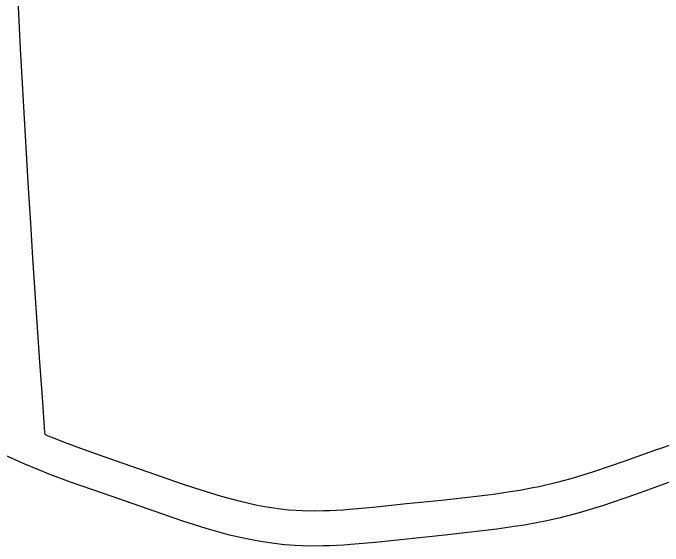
# Model space of a CAD drawing. Extents: x 708265 to 713463, y 7861946 to 7865621.
# Drawn here: x 710838 to 710931, y 7863288.7 to 7863364.9 of the extents above; entities that cross this region are included whole.
import ezdxf

# ---------------------------------------------------------------- set-up
doc = ezdxf.new("R2010")
doc.units = 0
doc.layers.add('011400xxxx', color=1, linetype='Continuous')
doc.layers.add('011400xxxx006', color=5, linetype='Continuous')

msp = doc.modelspace()

# ---------------------------------------------------------------- linework, layer by layer
at = {"layer": '011400xxxx'}
msp.add_lwpolyline([(710931.813, 7863297.737), (710927.108, 7863296.044), (710922.38, 7863294.417), (710919.032, 7863293.398), (710916.127, 7863292.649), (710914.174, 7863292.222), (710913.193, 7863292.027), (710911.224, 7863291.672), (710909.744, 7863291.434), (710907.269, 7863291.079), (710904.788, 7863290.768), (710899.818, 7863290.226), (710889.873, 7863289.175), (710886.387, 7863288.87), (710885.389, 7863288.802), (710883.391, 7863288.703), (710882.392, 7863288.675), (710880.392, 7863288.666), (710878.393, 7863288.734), (710876.897, 7863288.842), (710875.406, 7863289.003), (710873.428, 7863289.297), (710871.464, 7863289.672), (710869.029, 7863290.239), (710865.657, 7863291.177), (710862.321, 7863292.236), (710860.427, 7863292.877), (710850.98, 7863296.157), (710846.264, 7863297.818), (710843.454, 7863298.867), (710841.593, 7863299.601), (710839.746, 7863300.368), (710833.807, 7863303.009)], dxfattribs=at)
at = {"layer": '011400xxxx006'}
msp.add_lwpolyline([(710934.093, 7863303.808), (710930.281, 7863302.497), (710930.216, 7863302.474), (710925.576, 7863300.806), (710921.084, 7863299.259), (710917.854, 7863298.266), (710915.666, 7863297.685), (710913.33, 7863297.156), (710912.43, 7863296.973), (710910.552, 7863296.632), (710909.16, 7863296.404), (710906.771, 7863296.059), (710904.362, 7863295.754), (710899.332, 7863295.202), (710894.341, 7863294.68), (710894.33, 7863294.679), (710889.573, 7863294.171), (710886.177, 7863293.871), (710885.27, 7863293.806), (710883.381, 7863293.709), (710882.488, 7863293.68), (710881.191, 7863293.665), (710879.448, 7863293.698), (710877.508, 7863293.813), (710877.09, 7863293.847), (710876.328, 7863293.931), (710874.418, 7863294.205), (710874.035, 7863294.268), (710872.791, 7863294.508), (710870.574, 7863295.013), (710867.847, 7863295.75), (710864.057, 7863296.932), (710862.143, 7863297.574), (710857.373, 7863299.238), (710857.36, 7863299.242), (710852.684, 7863300.858), (710848.138, 7863302.459), (710845.408, 7863303.475), (710843.629, 7863304.173), (710842.969, 7863304.445), (710842.768, 7863304.543), (710842.66, 7863304.614), (710842.641, 7863304.64), (710842.641, 7863304.64), (710842.596, 7863304.891), (710842.233, 7863309.969), (710841.885, 7863314.953), (710841.543, 7863319.937), (710841.208, 7863324.922), (710840.882, 7863329.907), (710840.564, 7863334.892), (710840.256, 7863339.878), (710839.957, 7863344.864), (710839.668, 7863349.85), (710839.389, 7863354.836), (710839.123, 7863359.823), (710838.867, 7863364.81), (710838.625, 7863369.798)], dxfattribs=at)

doc.saveas('drawing.dxf')
